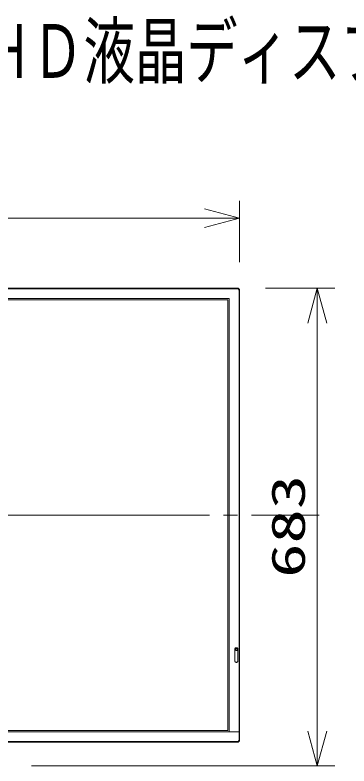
# Model space of a CAD drawing. Units: millimetres on the paper. Extents: x -63 to 65, y -59 to 59.
# Drawn here: x -3.8 to 20, y 5.6 to 59.3 of the extents above; entities that cross this region are included whole.
import ezdxf
from ezdxf.enums import TextEntityAlignment as Align

# ---------------------------------------------------------------- set-up
doc = ezdxf.new("R2010")
doc.units = ezdxf.units.MM
doc.linetypes.add('LONG_CHAIN', pattern=[21, 18, -1, 1, -1])
doc.layers.add('0-0_MOJI1', color=7, linetype='Continuous')
for name, color, linetype, lineweight in [('0-2_GAIKEI', 4, 'Continuous', 9), ('0-3_SUNPOU', 7, 'Continuous', 9), ('0-4_0', 7, 'Continuous', 9)]:
    doc.layers.add(name, color=color, linetype=linetype, lineweight=lineweight)
doc.styles.add('ＭＳ ゴシック', font='')
doc.styles.get('ＭＳ ゴシック').set_extended_font_data('MS Gothic')

# ---------------------------------------------------------------- blocks, each defined once
blk = doc.blocks.new('_Open30')
at = {"layer": '0-4_0'}
blk.add_line((0, 0), (-1, 0), dxfattribs=at)
blk.add_lwpolyline([(-1, 0.2679), (0, 0), (-1, -0.2679)], dxfattribs=at)

msp = doc.modelspace()

# ---------------------------------------------------------------- linework, layer by layer
at = {"layer": '0-2_GAIKEI', "color": 7}
for p, q in [((-44.097, 39.78), (12.053, 39.78)), ((12.203, 39.63), (12.203, 7.463)), ((12.053, 7.313), (-44.097, 7.313))]:
    msp.add_line(p, q, dxfattribs=at)
at = {"layer": '0-2_GAIKEI'}
for p, q in [((12.053, 39.74), (-44.097, 39.74)), ((12.053, 39.74), (12.053, 39.78)), ((12.203, 39.63), (12.163, 39.63)), ((12.163, 7.463), (12.163, 39.63)), ((11.865, 13.136), (11.865, 13.962)), ((12.086, 13.962), (12.086, 13.136)), ((11.868, 13.96), (11.865, 13.96)), ((11.868, 13.96), (11.868, 13.13)), ((12.083, 13.13), (12.083, 13.96)), ((12.086, 13.96), (12.083, 13.96)), ((11.866, 13.13), (11.868, 13.13)), ((12.083, 13.13), (12.086, 13.13)), ((-44.247, 8.059), (12.203, 8.059)), ((11.367, 8.139), (-43.41, 8.139)), ((-44.097, 7.353), (12.053, 7.353)), ((12.053, 7.313), (12.053, 7.353)), ((12.163, 7.463), (12.203, 7.463))]:
    msp.add_line(p, q, dxfattribs=at)
at = {"layer": '0-2_GAIKEI', "color": 134, "linetype": 'LONG_CHAIN'}
msp.add_line((-49.936, 23.547), (17.893, 23.547), dxfattribs=at)
at = {"layer": '0-2_GAIKEI'}
for points in [[(-43.501, 8.059), (-43.501, 39.035), (11.458, 39.035), (11.458, 8.059)], [(-43.41, 38.954), (11.367, 38.954), (11.367, 8.139)]]:
    msp.add_lwpolyline(points, dxfattribs=at)
at = {"layer": '0-2_GAIKEI', "color": 7}
for centre, radius, start, end in [((12.053, 39.629), 0.151, 78.4628, 90), ((12.053, 39.631), 0.149, 67.0808, 78.4374), ((12.053, 39.63), 0.15, 55.9643, 67.0728), ((12.053, 39.629), 0.151, 45.0183, 55.9684), ((12.053, 39.629), 0.151, 34.0741, 45.0266), ((12.054, 39.63), 0.15, 22.9621, 34.0782), ((12.054, 39.63), 0.149, 11.5838, 22.9541), ((12.053, 39.63), 0.15, 0, 11.5584), ((12.053, 7.464), 0.151, 270, 281.5376), ((12.053, 7.463), 0.149, 281.563, 292.9198), ((12.053, 7.463), 0.15, 292.9278, 304.0362), ((12.053, 7.464), 0.151, 304.0322, 314.9821), ((12.053, 7.464), 0.151, 314.9737, 325.926), ((12.054, 7.463), 0.15, 325.9219, 337.0377), ((12.054, 7.463), 0.149, 337.0457, 348.4159), ((12.053, 7.463), 0.15, 348.4414, 0)]:
    msp.add_arc(centre, radius, start, end, dxfattribs=at)
at = {"layer": '0-2_GAIKEI'}
for centre, radius, start, end in [((12.053, 39.629), 0.111, 78.4845, 90), ((12.053, 39.63), 0.11, 67.1081, 78.4591), ((12.053, 39.63), 0.11, 45.0086, 67.0849), ((12.053, 39.63), 0.11, 22.9664, 45.0565), ((12.054, 39.63), 0.109, 11.5699, 22.9395), ((12.053, 39.63), 0.111, 0, 11.5443), ((11.976, 13.962), 0.11, 168.4551, 180), ((11.975, 13.962), 0.109, 157.0593, 168.4296), ((11.976, 13.96), 0.108, 168.4724, 180), ((11.976, 13.96), 0.111, 149.9047, 165.1023), ((11.975, 13.96), 0.107, 157.0865, 168.4469), ((11.975, 13.962), 0.11, 134.9409, 157.0322), ((11.976, 13.96), 0.107, 134.9743, 157.0614), ((11.976, 13.96), 0.111, 134.9503, 149.8888), ((11.976, 13.962), 0.11, 112.9123, 134.9887), ((11.976, 13.96), 0.111, 120.0589, 134.9537), ((11.976, 13.96), 0.107, 112.9356, 135.0214), ((11.976, 13.935), 0.0654, 135.0336, 157.1026), ((11.976, 13.959), 0.111, 104.9551, 120.0496), ((11.976, 13.935), 0.0653, 112.9666, 135.0795), ((11.975, 13.962), 0.11, 101.5392, 112.8892), ((11.975, 13.961), 0.107, 101.5517, 112.9108), ((11.976, 13.96), 0.111, 93.3124, 104.948), ((11.976, 13.935), 0.0653, 90, 112.8817), ((11.976, 13.961), 0.111, 90, 101.5137), ((11.976, 13.959), 0.108, 90, 101.5262), ((11.976, 13.961), 0.11, 81.974, 93.3317), ((11.976, 13.961), 0.111, 78.4629, 90), ((11.976, 13.959), 0.108, 78.4734, 90), ((11.976, 13.935), 0.0651, 67.0732, 90), ((11.976, 13.96), 0.11, 70.8422, 81.9653), ((11.976, 13.961), 0.107, 67.0877, 78.4479), ((11.976, 13.963), 0.109, 67.0945, 78.4383), ((11.975, 13.935), 0.0655, 44.9706, 67.0054), ((11.975, 13.96), 0.111, 59.8747, 70.8453), ((11.975, 13.962), 0.11, 45.0409, 67.071), ((11.976, 13.96), 0.107, 44.9745, 67.0627), ((11.975, 13.935), 0.0655, 22.9957, 45.0311), ((11.975, 13.96), 0.111, 48.9117, 59.8819), ((11.976, 13.96), 0.11, 37.7928, 48.9148), ((11.976, 13.96), 0.107, 22.9344, 45.0213), ((11.976, 13.962), 0.11, 23.0261, 45.0974), ((11.976, 13.96), 0.11, 26.428, 37.7841), ((11.976, 13.96), 0.107, 11.5507, 22.9096), ((11.975, 13.96), 0.112, 14.8583, 26.4025), ((11.977, 13.962), 0.109, 11.6081, 22.9954), ((11.975, 13.96), 0.108, 0, 11.5252), ((11.976, 13.962), 0.11, 0, 11.582), ((11.976, 13.935), 0.0657, 180, 202.7498), ((11.976, 13.935), 0.0653, 157.1727, 180), ((11.976, 13.935), 0.0654, 202.8242, 224.905), ((11.976, 13.935), 0.0652, 224.8654, 247.0148), ((11.976, 13.935), 0.0653, 247.1037, 270), ((11.976, 13.934), 0.065, 270, 292.9415), ((11.975, 13.935), 0.0654, 293.0132, 315.0845), ((11.975, 13.935), 0.0656, 315.0303, 337.0777), ((11.975, 13.935), 0.0655, 337.1502, 0), ((11.976, 13.935), 0.0651, 0, 22.9276), ((11.976, 13.13), 0.108, 180, 191.5276), ((11.975, 13.13), 0.107, 191.5531, 202.9135), ((11.976, 13.13), 0.107, 202.9386, 225.0257), ((11.976, 13.13), 0.107, 224.9786, 247.0644), ((11.975, 13.13), 0.107, 247.0892, 258.4483), ((11.976, 13.131), 0.108, 258.4738, 270), ((11.976, 13.131), 0.108, 270, 281.5266), ((11.976, 13.13), 0.107, 281.5521, 292.9123), ((11.976, 13.13), 0.107, 292.9373, 315.0255), ((11.976, 13.13), 0.107, 314.9787, 337.0656), ((11.976, 13.13), 0.107, 337.0904, 348.4493), ((11.975, 13.13), 0.108, 348.4748, 0), ((12.053, 7.464), 0.111, 270, 281.5154), ((12.053, 7.463), 0.11, 281.5409, 292.8917), ((12.053, 7.464), 0.11, 292.915, 314.9909), ((12.053, 7.464), 0.11, 314.9429, 337.0329), ((12.054, 7.463), 0.109, 337.0599, 348.4297), ((12.053, 7.463), 0.11, 348.4553, 0)]:
    msp.add_arc(centre, radius, start, end, dxfattribs=at)
at = {"layer": '0-3_SUNPOU'}
for p, q in [((12.203, 41.63), (12.203, 46.03)), ((-41.747, 44.78), (9.703, 44.78)), ((14.053, 39.78), (19.01, 39.78)), ((17.76, 37.28), (17.76, 8.113)), ((-2.656, 5.613), (19.01, 5.613))]:
    msp.add_line(p, q, dxfattribs=at)

# ---------------------------------------------------------------- block references
at = {"layer": '0-3_SUNPOU', "xscale": 2.5, "yscale": 2.5}
msp.add_blockref('_Open30', (12.203, 44.78), dxfattribs=at)
for p, rotation in [((17.76, 39.78), 90), ((17.76, 5.613), 270)]:
    msp.add_blockref('_Open30', p, dxfattribs=dict(at, rotation=rotation))

# ---------------------------------------------------------------- texts
at = {"layer": '0-0_MOJI1', "style": 'ＭＳ ゴシック', "width": 0.7}
msp.add_text('５０Ｖ型 ４Ｋ ＵＨＤ液晶ディスプレイ（据置きスタンド付）', height=3.849, dxfattribs=at).set_placement((-35.7, 53.66), align=Align.BOTTOM_LEFT)
at = {"layer": '0-3_SUNPOU', "style": 'ＭＳ ゴシック', "width": 1.5}
msp.add_text('683', height=2.405, rotation=90, dxfattribs=at).set_placement((17.598, 19.065), align=Align.BOTTOM_LEFT)

doc.saveas('drawing.dxf')
